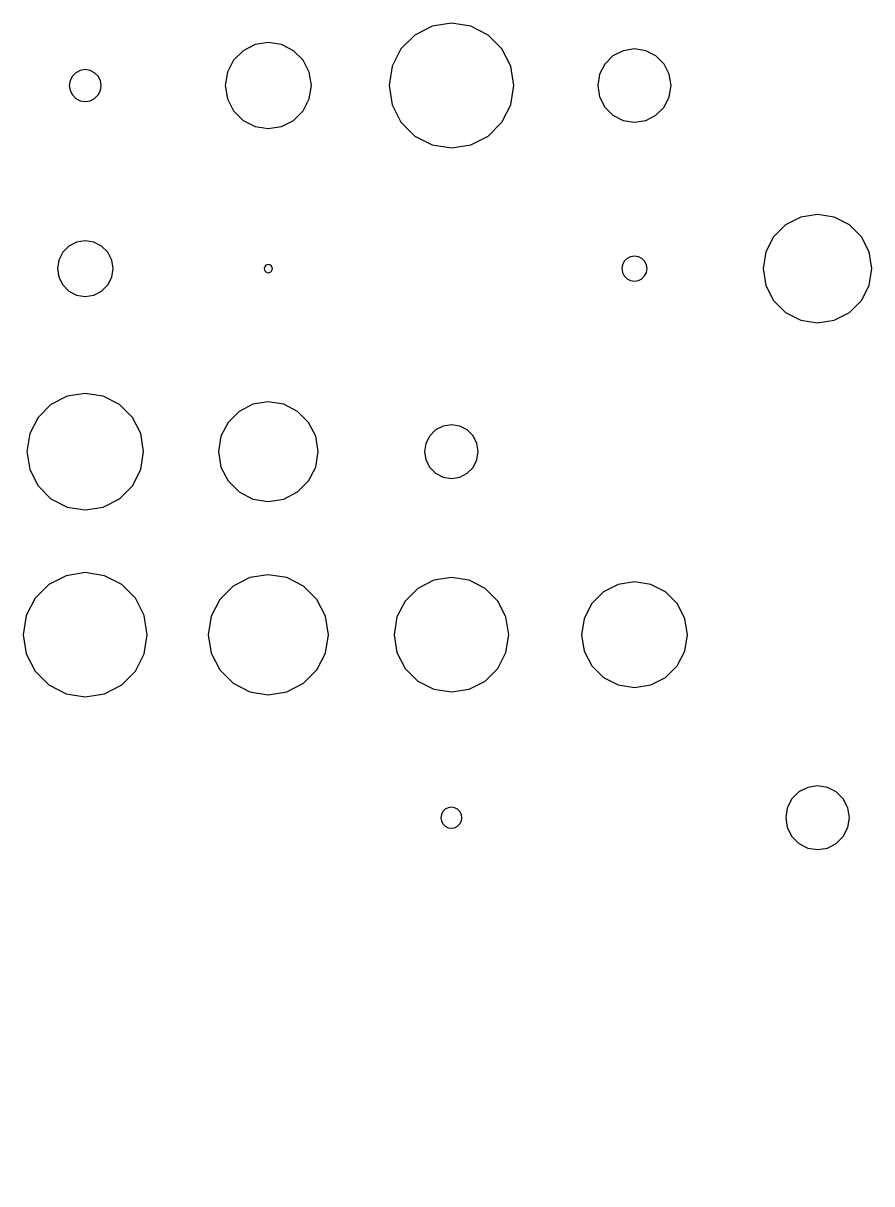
# Model space of a CAD drawing. Header units: metres. Extents: x -319 to 328, y -240 to 246.
# Drawn here: x 240.9 to 324.3, y -105 to 9.1 of the extents above; entities that cross this region are included whole.
import ezdxf

# ---------------------------------------------------------------- set-up
doc = ezdxf.new("R2010")
doc.units = ezdxf.units.M

msp = doc.modelspace()

# ---------------------------------------------------------------- linework, layer by layer
for p, q in [((283, 9.133331, -415.6922), (281.10468, 8.833145, -415.6922)), ((284.89532, 8.833145, -415.6922), (283, 9.133331, -415.6922)), ((281.10468, 8.833145, -415.6922), (279.3949, 7.961975, -415.6922)), ((286.6051, 7.961975, -415.6922), (284.89532, 8.833145, -415.6922)), ((263.69183, 7.026138, -415.6922), (262.51172, 6.424835, -415.6922)), ((265, 7.233337, -415.6922), (263.69183, 7.026138, -415.6922)), ((266.30817, 7.026138, -415.6922), (265, 7.233337, -415.6922)), ((267.48828, 6.424835, -415.6922), (266.30817, 7.026138, -415.6922)), ((279.3949, 7.961975, -415.6922), (278.03802, 6.605087, -415.6922)), ((287.96198, 6.605087, -415.6922), (286.6051, 7.961975, -415.6922)), ((262.51172, 6.424835, -415.6922), (261.57513, 5.488296, -415.6922)), ((268.42487, 5.488296, -415.6922), (267.48828, 6.424835, -415.6922)), ((278.03802, 6.605087, -415.6922), (277.16687, 4.895309, -415.6922)), ((288.83313, 4.895309, -415.6922), (287.96198, 6.605087, -415.6922)), ((298.88397, 5.91246, -415.6922), (298.08752, 5.116028, -415.6922)), ((299.8875, 6.423798, -415.6922), (298.88397, 5.91246, -415.6922)), ((301, 6.600006, -415.6922), (299.8875, 6.423798, -415.6922)), ((302.1125, 6.423798, -415.6922), (301, 6.600006, -415.6922)), ((303.11603, 5.91246, -415.6922), (302.1125, 6.423798, -415.6922)), ((303.91248, 5.116028, -415.6922), (303.11603, 5.91246, -415.6922)), ((247, 4.566666, -415.6922), (246.51587, 4.48999, -415.6922)), ((247.48413, 4.48999, -415.6922), (247, 4.566666, -415.6922)), ((261.57513, 5.488296, -415.6922), (260.97388, 4.308166, -415.6922)), ((269.02612, 4.308166, -415.6922), (268.42487, 5.488296, -415.6922)), ((277.16687, 4.895309, -415.6922), (276.86664, 3, -415.6922)), ((289.13336, 3, -415.6922), (288.83313, 4.895309, -415.6922)), ((298.08752, 5.116028, -415.6922), (297.57617, 4.112457, -415.6922)), ((304.42383, 4.112457, -415.6922), (303.91248, 5.116028, -415.6922)), ((245.51001, 3.484131, -415.6922), (245.43335, 3, -415.6922)), ((245.73254, 3.920868, -415.6922), (245.51001, 3.484131, -415.6922)), ((246.07916, 4.267456, -415.6922), (245.73254, 3.920868, -415.6922)), ((246.51587, 4.48999, -415.6922), (246.07916, 4.267456, -415.6922)), ((247.92084, 4.267456, -415.6922), (247.48413, 4.48999, -415.6922)), ((248.26746, 3.920868, -415.6922), (247.92084, 4.267456, -415.6922)), ((248.48999, 3.484131, -415.6922), (248.26746, 3.920868, -415.6922)), ((248.56665, 3, -415.6922), (248.48999, 3.484131, -415.6922)), ((260.97388, 4.308166, -415.6922), (260.76666, 3, -415.6922)), ((269.23334, 3, -415.6922), (269.02612, 4.308166, -415.6922)), ((297.57617, 4.112457, -415.6922), (297.40002, 3, -415.6922)), ((304.59998, 3, -415.6922), (304.42383, 4.112457, -415.6922)), ((245.43335, 3, -415.6922), (245.51001, 2.515869, -415.6922)), ((245.51001, 2.515869, -415.6922), (245.73254, 2.079132, -415.6922)), ((248.26746, 2.079132, -415.6922), (248.48999, 2.515869, -415.6922)), ((248.48999, 2.515869, -415.6922), (248.56665, 3, -415.6922)), ((260.76666, 3, -415.6922), (260.97388, 1.691833, -415.6922)), ((269.02612, 1.691833, -415.6922), (269.23334, 3, -415.6922)), ((276.86664, 3, -415.6922), (277.16687, 1.104691, -415.6922)), ((288.83313, 1.104691, -415.6922), (289.13336, 3, -415.6922)), ((297.40002, 3, -415.6922), (297.57617, 1.887543, -415.6922)), ((304.42383, 1.887543, -415.6922), (304.59998, 3, -415.6922)), ((319, 3, -415.6922), (319, 3, -415.6922)), ((319, 3, -415.6922), (319, 3, -415.6922)), ((319, 3, -415.6922), (319, 3, -415.6922)), ((319, 3, -415.6922), (319, 3, -415.6922)), ((319, 3, -415.6922), (319, 3, -415.6922)), ((319, 3, -415.6922), (319, 3, -415.6922)), ((319, 3, -415.6922), (319, 3, -415.6922)), ((319, 3, -415.6922), (319, 3, -415.6922)), ((319, 3, -415.6922), (319, 3, -415.6922)), ((319, 3, -415.6922), (319, 3, -415.6922)), ((319, 3, -415.6922), (319, 3, -415.6922)), ((319, 3, -415.6922), (319, 3, -415.6922)), ((319, 3, -415.6922), (319, 3, -415.6922)), ((319, 3, -415.6922), (319, 3, -415.6922)), ((319, 3, -415.6922), (319, 3, -415.6922)), ((319, 3, -415.6922), (319, 3, -415.6922)), ((319, 3, -415.6922), (319, 3, -415.6922)), ((319, 3, -415.6922), (319, 3, -415.6922)), ((319, 3, -415.6922), (319, 3, -415.6922)), ((319, 3, -415.6922), (319, 3, -415.6922)), ((245.73254, 2.079132, -415.6922), (246.07916, 1.732544, -415.6922)), ((246.07916, 1.732544, -415.6922), (246.51587, 1.51001, -415.6922)), ((246.51587, 1.51001, -415.6922), (247, 1.433334, -415.6922)), ((247, 1.433334, -415.6922), (247.48413, 1.51001, -415.6922)), ((247.48413, 1.51001, -415.6922), (247.92084, 1.732544, -415.6922)), ((247.92084, 1.732544, -415.6922), (248.26746, 2.079132, -415.6922)), ((260.97388, 1.691833, -415.6922), (261.57513, 0.511703, -415.6922)), ((268.42487, 0.511703, -415.6922), (269.02612, 1.691833, -415.6922)), ((297.57617, 1.887543, -415.6922), (298.08752, 0.883972, -415.6922)), ((303.91248, 0.883972, -415.6922), (304.42383, 1.887543, -415.6922)), ((261.57513, 0.511703, -415.6922), (262.51172, -0.424835, -415.6922)), ((267.48828, -0.424835, -415.6922), (268.42487, 0.511703, -415.6922)), ((277.16687, 1.104691, -415.6922), (278.03802, -0.605087, -415.6922)), ((287.96198, -0.605087, -415.6922), (288.83313, 1.104691, -415.6922)), ((298.08752, 0.883972, -415.6922), (298.88397, 0.08754, -415.6922)), ((298.88397, 0.08754, -415.6922), (299.8875, -0.423798, -415.6922)), ((302.1125, -0.423798, -415.6922), (303.11603, 0.08754, -415.6922)), ((303.11603, 0.08754, -415.6922), (303.91248, 0.883972, -415.6922)), ((262.51172, -0.424835, -415.6922), (263.69183, -1.026138, -415.6922)), ((263.69183, -1.026138, -415.6922), (265, -1.233337, -415.6922)), ((265, -1.233337, -415.6922), (266.30817, -1.026138, -415.6922)), ((266.30817, -1.026138, -415.6922), (267.48828, -0.424835, -415.6922)), ((278.03802, -0.605087, -415.6922), (279.3949, -1.961975, -415.6922)), ((286.6051, -1.961975, -415.6922), (287.96198, -0.605087, -415.6922)), ((299.8875, -0.423798, -415.6922), (301, -0.600006, -415.6922)), ((301, -0.600006, -415.6922), (302.1125, -0.423798, -415.6922)), ((279.3949, -1.961975, -415.6922), (281.10468, -2.833145, -415.6922)), ((284.89532, -2.833145, -415.6922), (286.6051, -1.961975, -415.6922)), ((281.10468, -2.833145, -415.6922), (283, -3.133331, -415.6922)), ((283, -3.133331, -415.6922), (284.89532, -2.833145, -415.6922)), ((317.35193, -9.927704, -415.6922), (315.86517, -10.685242, -415.6922)), ((319, -9.666672, -415.6922), (317.35193, -9.927704, -415.6922)), ((320.64807, -9.927704, -415.6922), (319, -9.666672, -415.6922)), ((322.13483, -10.685242, -415.6922), (320.64807, -9.927704, -415.6922)), ((315.86517, -10.685242, -415.6922), (314.68524, -11.865143, -415.6922)), ((323.31476, -11.865143, -415.6922), (322.13483, -10.685242, -415.6922)), ((246.15533, -12.400452, -415.6922), (245.39337, -12.788681, -415.6922)), ((247, -12.266663, -415.6922), (246.15533, -12.400452, -415.6922)), ((247.84467, -12.400452, -415.6922), (247, -12.266663, -415.6922)), ((248.60663, -12.788681, -415.6922), (247.84467, -12.400452, -415.6922)), ((314.68524, -11.865143, -415.6922), (313.92767, -13.351913, -415.6922)), ((324.07233, -13.351913, -415.6922), (323.31476, -11.865143, -415.6922)), ((244.7887, -13.393387, -415.6922), (244.40045, -14.15535, -415.6922)), ((245.39337, -12.788681, -415.6922), (244.7887, -13.393387, -415.6922)), ((249.2113, -13.393387, -415.6922), (248.60663, -12.788681, -415.6922)), ((249.59955, -14.15535, -415.6922), (249.2113, -13.393387, -415.6922)), ((313.92767, -13.351913, -415.6922), (313.6667, -15, -415.6922)), ((324.3333, -15, -415.6922), (324.07233, -13.351913, -415.6922)), ((244.40045, -14.15535, -415.6922), (244.26666, -15, -415.6922)), ((249.73334, -15, -415.6922), (249.59955, -14.15535, -415.6922)), ((264.6764, -14.764893, -415.6922), (264.61957, -14.876389, -415.6922)), ((264.7649, -14.676392, -415.6922), (264.6764, -14.764893, -415.6922)), ((264.8764, -14.619583, -415.6922), (264.7649, -14.676392, -415.6922)), ((265, -14.600006, -415.6922), (264.8764, -14.619583, -415.6922)), ((265.1236, -14.619583, -415.6922), (265, -14.600006, -415.6922)), ((265.2351, -14.676392, -415.6922), (265.1236, -14.619583, -415.6922)), ((265.3236, -14.764893, -415.6922), (265.2351, -14.676392, -415.6922)), ((265.38043, -14.876389, -415.6922), (265.3236, -14.764893, -415.6922)), ((299.82703, -14.618881, -415.6922), (299.76666, -15, -415.6922)), ((300.0022, -14.27507, -415.6922), (299.82703, -14.618881, -415.6922)), ((300.2751, -14.002213, -415.6922), (300.0022, -14.27507, -415.6922)), ((300.6189, -13.827026, -415.6922), (300.2751, -14.002213, -415.6922)), ((301, -13.766663, -415.6922), (300.6189, -13.827026, -415.6922)), ((301.3811, -13.827026, -415.6922), (301, -13.766663, -415.6922)), ((301.7249, -14.002213, -415.6922), (301.3811, -13.827026, -415.6922)), ((301.9978, -14.27507, -415.6922), (301.7249, -14.002213, -415.6922)), ((302.17297, -14.618881, -415.6922), (301.9978, -14.27507, -415.6922)), ((302.23334, -15, -415.6922), (302.17297, -14.618881, -415.6922)), ((244.26666, -15, -415.6922), (244.40045, -15.84465, -415.6922)), ((244.40045, -15.84465, -415.6922), (244.7887, -16.606613, -415.6922)), ((249.2113, -16.606613, -415.6922), (249.59955, -15.84465, -415.6922)), ((249.59955, -15.84465, -415.6922), (249.73334, -15, -415.6922)), ((264.61957, -14.876389, -415.6922), (264.59998, -15, -415.6922)), ((264.59998, -15, -415.6922), (264.61957, -15.123611, -415.6922)), ((264.61957, -15.123611, -415.6922), (264.6764, -15.235107, -415.6922)), ((264.6764, -15.235107, -415.6922), (264.7649, -15.323608, -415.6922)), ((264.7649, -15.323608, -415.6922), (264.8764, -15.380417, -415.6922)), ((264.8764, -15.380417, -415.6922), (265, -15.399994, -415.6922)), ((265, -15.399994, -415.6922), (265.1236, -15.380417, -415.6922)), ((265.1236, -15.380417, -415.6922), (265.2351, -15.323608, -415.6922)), ((265.2351, -15.323608, -415.6922), (265.3236, -15.235107, -415.6922)), ((265.3236, -15.235107, -415.6922), (265.38043, -15.123611, -415.6922)), ((265.40002, -15, -415.6922), (265.38043, -14.876389, -415.6922)), ((265.38043, -15.123611, -415.6922), (265.40002, -15, -415.6922)), ((283, -15, -415.6922), (283, -15, -415.6922)), ((283, -15, -415.6922), (283, -15, -415.6922)), ((283, -15, -415.6922), (283, -15, -415.6922)), ((283, -15, -415.6922), (283, -15, -415.6922)), ((283, -15, -415.6922), (283, -15, -415.6922)), ((283, -15, -415.6922), (283, -15, -415.6922)), ((283, -15, -415.6922), (283, -15, -415.6922)), ((283, -15, -415.6922), (283, -15, -415.6922)), ((283, -15, -415.6922), (283, -15, -415.6922)), ((283, -15, -415.6922), (283, -15, -415.6922)), ((283, -15, -415.6922), (283, -15, -415.6922)), ((283, -15, -415.6922), (283, -15, -415.6922)), ((283, -15, -415.6922), (283, -15, -415.6922)), ((283, -15, -415.6922), (283, -15, -415.6922)), ((283, -15, -415.6922), (283, -15, -415.6922)), ((283, -15, -415.6922), (283, -15, -415.6922)), ((283, -15, -415.6922), (283, -15, -415.6922)), ((283, -15, -415.6922), (283, -15, -415.6922)), ((283, -15, -415.6922), (283, -15, -415.6922)), ((283, -15, -415.6922), (283, -15, -415.6922)), ((299.76666, -15, -415.6922), (299.82703, -15.381119, -415.6922)), ((299.82703, -15.381119, -415.6922), (300.0022, -15.72493, -415.6922)), ((300.0022, -15.72493, -415.6922), (300.2751, -15.997787, -415.6922)), ((301.7249, -15.997787, -415.6922), (301.9978, -15.72493, -415.6922)), ((301.9978, -15.72493, -415.6922), (302.17297, -15.381119, -415.6922)), ((302.17297, -15.381119, -415.6922), (302.23334, -15, -415.6922)), ((313.6667, -15, -415.6922), (313.92767, -16.648087, -415.6922)), ((324.07233, -16.648087, -415.6922), (324.3333, -15, -415.6922)), ((244.7887, -16.606613, -415.6922), (245.39337, -17.211319, -415.6922)), ((248.60663, -17.211319, -415.6922), (249.2113, -16.606613, -415.6922)), ((300.2751, -15.997787, -415.6922), (300.6189, -16.172974, -415.6922)), ((300.6189, -16.172974, -415.6922), (301, -16.233337, -415.6922)), ((301, -16.233337, -415.6922), (301.3811, -16.172974, -415.6922)), ((301.3811, -16.172974, -415.6922), (301.7249, -15.997787, -415.6922)), ((313.92767, -16.648087, -415.6922), (314.68524, -18.134857, -415.6922)), ((323.31476, -18.134857, -415.6922), (324.07233, -16.648087, -415.6922)), ((245.39337, -17.211319, -415.6922), (246.15533, -17.599548, -415.6922)), ((246.15533, -17.599548, -415.6922), (247, -17.733337, -415.6922)), ((247, -17.733337, -415.6922), (247.84467, -17.599548, -415.6922)), ((247.84467, -17.599548, -415.6922), (248.60663, -17.211319, -415.6922)), ((314.68524, -18.134857, -415.6922), (315.86517, -19.314758, -415.6922)), ((322.13483, -19.314758, -415.6922), (323.31476, -18.134857, -415.6922)), ((315.86517, -19.314758, -415.6922), (317.35193, -20.072296, -415.6922)), ((320.64807, -20.072296, -415.6922), (322.13483, -19.314758, -415.6922)), ((317.35193, -20.072296, -415.6922), (319, -20.333328, -415.6922)), ((319, -20.333328, -415.6922), (320.64807, -20.072296, -415.6922)), ((247, -27.266663, -415.6922), (245.22833, -27.547272, -415.6922)), ((248.77167, -27.547272, -415.6922), (247, -27.266663, -415.6922)), ((243.63, -28.361633, -415.6922), (242.36163, -29.630035, -415.6922)), ((245.22833, -27.547272, -415.6922), (243.63, -28.361633, -415.6922)), ((250.37, -28.361633, -415.6922), (248.77167, -27.547272, -415.6922)), ((251.63837, -29.630035, -415.6922), (250.37, -28.361633, -415.6922)), ((263.48584, -28.339828, -415.6922), (262.11987, -29.035812, -415.6922)), ((265, -28.100006, -415.6922), (263.48584, -28.339828, -415.6922)), ((266.51416, -28.339828, -415.6922), (265, -28.100006, -415.6922)), ((267.88013, -29.035812, -415.6922), (266.51416, -28.339828, -415.6922)), ((242.36163, -29.630035, -415.6922), (241.5473, -31.228302, -415.6922)), ((252.4527, -31.228302, -415.6922), (251.63837, -29.630035, -415.6922)), ((262.11987, -29.035812, -415.6922), (261.03583, -30.119858, -415.6922)), ((268.96417, -30.119858, -415.6922), (267.88013, -29.035812, -415.6922)), ((261.03583, -30.119858, -415.6922), (260.33984, -31.48581, -415.6922)), ((269.66016, -31.48581, -415.6922), (268.96417, -30.119858, -415.6922)), ((282.18628, -30.495544, -415.6922), (281.45215, -30.869583, -415.6922)), ((283, -30.366669, -415.6922), (282.18628, -30.495544, -415.6922)), ((283.81372, -30.495544, -415.6922), (283, -30.366669, -415.6922)), ((284.54785, -30.869583, -415.6922), (283.81372, -30.495544, -415.6922)), ((241.5473, -31.228302, -415.6922), (241.26666, -33, -415.6922)), ((252.73334, -33, -415.6922), (252.4527, -31.228302, -415.6922)), ((260.33984, -31.48581, -415.6922), (260.09998, -33, -415.6922)), ((269.90002, -33, -415.6922), (269.66016, -31.48581, -415.6922)), ((280.86957, -31.452164, -415.6922), (280.49554, -32.18625, -415.6922)), ((281.45215, -30.869583, -415.6922), (280.86957, -31.452164, -415.6922)), ((285.13043, -31.452164, -415.6922), (284.54785, -30.869583, -415.6922)), ((285.50446, -32.18625, -415.6922), (285.13043, -31.452164, -415.6922)), ((241.26666, -33, -415.6922), (241.5473, -34.771698, -415.6922)), ((252.4527, -34.771698, -415.6922), (252.73334, -33, -415.6922)), ((260.09998, -33, -415.6922), (260.33984, -34.51419, -415.6922)), ((269.66016, -34.514175, -415.6922), (269.90002, -33, -415.6922)), ((280.49554, -32.18625, -415.6922), (280.36664, -33, -415.6922)), ((280.36664, -33, -415.6922), (280.49554, -33.81375, -415.6922)), ((285.63336, -33, -415.6922), (285.50446, -32.18625, -415.6922)), ((285.50446, -33.81375, -415.6922), (285.63336, -33, -415.6922)), ((301, -33, -415.6922), (301, -33, -415.6922)), ((301, -33, -415.6922), (301, -33, -415.6922)), ((301, -33, -415.6922), (301, -33, -415.6922)), ((301, -33, -415.6922), (301, -33, -415.6922)), ((301, -33, -415.6922), (301, -33, -415.6922)), ((301, -33, -415.6922), (301, -33, -415.6922)), ((301, -33, -415.6922), (301, -33, -415.6922)), ((301, -33, -415.6922), (301, -33, -415.6922)), ((301, -33, -415.6922), (301, -33, -415.6922)), ((301, -33, -415.6922), (301, -33, -415.6922)), ((301, -33, -415.6922), (301, -33, -415.6922)), ((301, -33, -415.6922), (301, -33, -415.6922)), ((301, -33, -415.6922), (301, -33, -415.6922)), ((301, -33, -415.6922), (301, -33, -415.6922)), ((301, -33, -415.6922), (301, -33, -415.6922)), ((301, -33, -415.6922), (301, -33, -415.6922)), ((301, -33, -415.6922), (301, -33, -415.6922)), ((301, -33, -415.6922), (301, -33, -415.6922)), ((301, -33, -415.6922), (301, -33, -415.6922)), ((301, -33, -415.6922), (301, -33, -415.6922)), ((319, -33, -415.6922), (319, -33, -415.6922)), ((319, -33, -415.6922), (319, -33, -415.6922)), ((319, -33, -415.6922), (319, -33, -415.6922)), ((319, -33, -415.6922), (319, -33, -415.6922)), ((319, -33, -415.6922), (319, -33, -415.6922)), ((319, -33, -415.6922), (319, -33, -415.6922)), ((319, -33, -415.6922), (319, -33, -415.6922)), ((319, -33, -415.6922), (319, -33, -415.6922)), ((319, -33, -415.6922), (319, -33, -415.6922)), ((319, -33, -415.6922), (319, -33, -415.6922)), ((319, -33, -415.6922), (319, -33, -415.6922)), ((319, -33, -415.6922), (319, -33, -415.6922)), ((319, -33, -415.6922), (319, -33, -415.6922)), ((319, -33, -415.6922), (319, -33, -415.6922)), ((319, -33, -415.6922), (319, -33, -415.6922)), ((319, -33, -415.6922), (319, -33, -415.6922)), ((319, -33, -415.6922), (319, -33, -415.6922)), ((319, -33, -415.6922), (319, -33, -415.6922)), ((319, -33, -415.6922), (319, -33, -415.6922)), ((319, -33, -415.6922), (319, -33, -415.6922)), ((280.49554, -33.81375, -415.6922), (280.86957, -34.547836, -415.6922)), ((285.13043, -34.547836, -415.6922), (285.50446, -33.81375, -415.6922)), ((241.5473, -34.771698, -415.6922), (242.36163, -36.369965, -415.6922)), ((251.63837, -36.369965, -415.6922), (252.4527, -34.771698, -415.6922)), ((260.33984, -34.51419, -415.6922), (261.03583, -35.880142, -415.6922)), ((268.96417, -35.880142, -415.6922), (269.66016, -34.514175, -415.6922)), ((280.86957, -34.547836, -415.6922), (281.45215, -35.130417, -415.6922)), ((281.45215, -35.130417, -415.6922), (282.18628, -35.504456, -415.6922)), ((283.81372, -35.504456, -415.6922), (284.54785, -35.130417, -415.6922)), ((284.54785, -35.130417, -415.6922), (285.13043, -34.547836, -415.6922)), ((242.36163, -36.369965, -415.6922), (243.63, -37.638367, -415.6922)), ((250.37, -37.638367, -415.6922), (251.63837, -36.369965, -415.6922)), ((261.03583, -35.880142, -415.6922), (262.11987, -36.964188, -415.6922)), ((267.88013, -36.964188, -415.6922), (268.96417, -35.880142, -415.6922)), ((282.18628, -35.504456, -415.6922), (283, -35.63333, -415.6922)), ((283, -35.63333, -415.6922), (283.81372, -35.504456, -415.6922)), ((243.63, -37.638367, -415.6922), (245.22827, -38.45273, -415.6922)), ((248.77173, -38.45273, -415.6922), (250.37, -37.638367, -415.6922)), ((262.11987, -36.964188, -415.6922), (263.48584, -37.66017, -415.6922)), ((263.48584, -37.66017, -415.6922), (265, -37.899994, -415.6922)), ((265, -37.899994, -415.6922), (266.51416, -37.66017, -415.6922)), ((266.51416, -37.66017, -415.6922), (267.88013, -36.964188, -415.6922)), ((245.22827, -38.45273, -415.6922), (247, -38.733337, -415.6922)), ((247, -38.733337, -415.6922), (248.77173, -38.45273, -415.6922)), ((245.11499, -45.198547, -415.6922), (243.41449, -46.065002, -415.6922)), ((247, -44.899994, -415.6922), (245.11499, -45.198547, -415.6922)), ((248.88501, -45.198547, -415.6922), (247, -44.899994, -415.6922)), ((250.58551, -46.065002, -415.6922), (248.88501, -45.198547, -415.6922)), ((263.17682, -45.388763, -415.6922), (261.53204, -46.226807, -415.6922)), ((265, -45.100006, -415.6922), (263.17682, -45.388763, -415.6922)), ((266.82318, -45.388763, -415.6922), (265, -45.100006, -415.6922)), ((268.46796, -46.226807, -415.6922), (266.82318, -45.388763, -415.6922)), ((281.25922, -45.64238, -415.6922), (279.68878, -46.442535, -415.6922)), ((283, -45.36667, -415.6922), (281.25922, -45.64238, -415.6922)), ((284.74078, -45.64238, -415.6922), (283, -45.36667, -415.6922)), ((286.31122, -46.442535, -415.6922), (284.74078, -45.64238, -415.6922)), ((243.41449, -46.065002, -415.6922), (242.065, -47.414505, -415.6922)), ((251.935, -47.414505, -415.6922), (250.58551, -46.065002, -415.6922)), ((261.53204, -46.226807, -415.6922), (260.2268, -47.532074, -415.6922)), ((269.7732, -47.532074, -415.6922), (268.46796, -46.226807, -415.6922)), ((279.68878, -46.442535, -415.6922), (278.44257, -47.688812, -415.6922)), ((287.55743, -47.688812, -415.6922), (286.31122, -46.442535, -415.6922)), ((297.94354, -46.793106, -415.6922), (296.7931, -47.943512, -415.6922)), ((299.39313, -46.054504, -415.6922), (297.94354, -46.793106, -415.6922)), ((301, -45.800003, -415.6922), (299.39313, -46.054504, -415.6922)), ((302.60687, -46.054504, -415.6922), (301, -45.800003, -415.6922)), ((304.05646, -46.793106, -415.6922), (302.60687, -46.054504, -415.6922)), ((305.2069, -47.943512, -415.6922), (304.05646, -46.793106, -415.6922)), ((242.065, -47.414505, -415.6922), (241.19855, -49.11499, -415.6922)), ((252.80145, -49.11499, -415.6922), (251.935, -47.414505, -415.6922)), ((260.2268, -47.532074, -415.6922), (259.3888, -49.176804, -415.6922)), ((270.6112, -49.176804, -415.6922), (269.7732, -47.532074, -415.6922)), ((278.44257, -47.688812, -415.6922), (277.6424, -49.2592, -415.6922)), ((288.3576, -49.2592, -415.6922), (287.55743, -47.688812, -415.6922)), ((296.7931, -47.943512, -415.6922), (296.0545, -49.393112, -415.6922)), ((305.9455, -49.393112, -415.6922), (305.2069, -47.943512, -415.6922)), ((241.19855, -49.11499, -415.6922), (240.90002, -51, -415.6922)), ((253.09998, -51, -415.6922), (252.80145, -49.11499, -415.6922)), ((259.3888, -49.176804, -415.6922), (259.09998, -51, -415.6922)), ((270.90002, -51, -415.6922), (270.6112, -49.176804, -415.6922)), ((277.6424, -49.2592, -415.6922), (277.36664, -51, -415.6922)), ((288.63336, -51, -415.6922), (288.3576, -49.2592, -415.6922)), ((296.0545, -49.393112, -415.6922), (295.8, -51, -415.6922)), ((306.2, -51, -415.6922), (305.9455, -49.393112, -415.6922)), ((240.90002, -51, -415.6922), (241.19855, -52.88501, -415.6922)), ((252.80145, -52.88501, -415.6922), (253.09998, -51, -415.6922)), ((259.09998, -51, -415.6922), (259.3888, -52.823196, -415.6922)), ((270.6112, -52.823196, -415.6922), (270.90002, -51, -415.6922)), ((277.36664, -51, -415.6922), (277.6424, -52.7408, -415.6922)), ((288.3576, -52.7408, -415.6922), (288.63336, -51, -415.6922)), ((295.8, -51, -415.6922), (296.0545, -52.606888, -415.6922)), ((305.9455, -52.606888, -415.6922), (306.2, -51, -415.6922)), ((319, -51, -415.6922), (319, -51, -415.6922)), ((319, -51, -415.6922), (319, -51, -415.6922)), ((319, -51, -415.6922), (319, -51, -415.6922)), ((319, -51, -415.6922), (319, -51, -415.6922)), ((319, -51, -415.6922), (319, -51, -415.6922)), ((319, -51, -415.6922), (319, -51, -415.6922)), ((319, -51, -415.6922), (319, -51, -415.6922)), ((319, -51, -415.6922), (319, -51, -415.6922)), ((319, -51, -415.6922), (319, -51, -415.6922)), ((319, -51, -415.6922), (319, -51, -415.6922)), ((319, -51, -415.6922), (319, -51, -415.6922)), ((319, -51, -415.6922), (319, -51, -415.6922)), ((319, -51, -415.6922), (319, -51, -415.6922)), ((319, -51, -415.6922), (319, -51, -415.6922)), ((319, -51, -415.6922), (319, -51, -415.6922)), ((319, -51, -415.6922), (319, -51, -415.6922)), ((319, -51, -415.6922), (319, -51, -415.6922)), ((319, -51, -415.6922), (319, -51, -415.6922)), ((319, -51, -415.6922), (319, -51, -415.6922)), ((319, -51, -415.6922), (319, -51, -415.6922)), ((241.19855, -52.88501, -415.6922), (242.065, -54.585495, -415.6922)), ((251.935, -54.585495, -415.6922), (252.80145, -52.88501, -415.6922)), ((259.3888, -52.823196, -415.6922), (260.2268, -54.467926, -415.6922)), ((269.7732, -54.467926, -415.6922), (270.6112, -52.823196, -415.6922)), ((277.6424, -52.7408, -415.6922), (278.44257, -54.311188, -415.6922)), ((287.55743, -54.311188, -415.6922), (288.3576, -52.7408, -415.6922)), ((296.0545, -52.606888, -415.6922), (296.7931, -54.056488, -415.6922)), ((305.2069, -54.056488, -415.6922), (305.9455, -52.606888, -415.6922)), ((242.065, -54.585495, -415.6922), (243.41449, -55.934998, -415.6922)), ((250.58551, -55.934998, -415.6922), (251.935, -54.585495, -415.6922)), ((260.2268, -54.467926, -415.6922), (261.53204, -55.773193, -415.6922)), ((268.46796, -55.773193, -415.6922), (269.7732, -54.467926, -415.6922)), ((278.44257, -54.311188, -415.6922), (279.68878, -55.557465, -415.6922)), ((286.31122, -55.557465, -415.6922), (287.55743, -54.311188, -415.6922)), ((296.7931, -54.056488, -415.6922), (297.94354, -55.206894, -415.6922)), ((304.05646, -55.206894, -415.6922), (305.2069, -54.056488, -415.6922)), ((261.53204, -55.773193, -415.6922), (263.17682, -56.611237, -415.6922)), ((266.82318, -56.611237, -415.6922), (268.46796, -55.773193, -415.6922)), ((279.68878, -55.557465, -415.6922), (281.25922, -56.35762, -415.6922)), ((284.74078, -56.35762, -415.6922), (286.31122, -55.557465, -415.6922)), ((297.94354, -55.206894, -415.6922), (299.39313, -55.945496, -415.6922)), ((302.60687, -55.945496, -415.6922), (304.05646, -55.206894, -415.6922)), ((243.41449, -55.934998, -415.6922), (245.11499, -56.801437, -415.6922)), ((245.11499, -56.801437, -415.6922), (247, -57.100006, -415.6922)), ((247, -57.100006, -415.6922), (248.88501, -56.801437, -415.6922)), ((248.88501, -56.801437, -415.6922), (250.58551, -55.934998, -415.6922)), ((263.17682, -56.611237, -415.6922), (265, -56.899994, -415.6922)), ((265, -56.899994, -415.6922), (266.82318, -56.611237, -415.6922)), ((281.25922, -56.35762, -415.6922), (283, -56.63333, -415.6922)), ((283, -56.63333, -415.6922), (284.74078, -56.35762, -415.6922)), ((299.39313, -55.945496, -415.6922), (301, -56.199997, -415.6922)), ((301, -56.199997, -415.6922), (302.60687, -55.945496, -415.6922)), ((318.03174, -66.02002, -415.6922), (317.15826, -66.46509, -415.6922)), ((319, -65.86667, -415.6922), (318.03174, -66.02002, -415.6922)), ((319.96826, -66.02002, -415.6922), (319, -65.86667, -415.6922)), ((320.84174, -66.46509, -415.6922), (319.96826, -66.02002, -415.6922)), ((316.4651, -67.15828, -415.6922), (316.02002, -68.03175, -415.6922)), ((317.15826, -66.46509, -415.6922), (316.4651, -67.15828, -415.6922)), ((321.5349, -67.15828, -415.6922), (320.84174, -66.46509, -415.6922)), ((321.97998, -68.03175, -415.6922), (321.5349, -67.15828, -415.6922)), ((282.164, -68.392624, -415.6922), (282.0172, -68.68068, -415.6922)), ((282.39264, -68.16402, -415.6922), (282.164, -68.392624, -415.6922)), ((282.68066, -68.01724, -415.6922), (282.39264, -68.16402, -415.6922)), ((283, -67.96666, -415.6922), (282.68066, -68.01724, -415.6922)), ((283.31934, -68.01724, -415.6922), (283, -67.96666, -415.6922)), ((283.60736, -68.16402, -415.6922), (283.31934, -68.01724, -415.6922)), ((283.836, -68.392624, -415.6922), (283.60736, -68.16402, -415.6922)), ((283.9828, -68.68068, -415.6922), (283.836, -68.392624, -415.6922)), ((316.02002, -68.03175, -415.6922), (315.86664, -69, -415.6922)), ((322.13336, -69, -415.6922), (321.97998, -68.03175, -415.6922)), ((247, -69, -415.6922), (247, -69, -415.6922)), ((247, -69, -415.6922), (247, -69, -415.6922)), ((247, -69, -415.6922), (247, -69, -415.6922)), ((247, -69, -415.6922), (247, -69, -415.6922)), ((247, -69, -415.6922), (247, -69, -415.6922)), ((247, -69, -415.6922), (247, -69, -415.6922)), ((247, -69, -415.6922), (247, -69, -415.6922)), ((247, -69, -415.6922), (247, -69, -415.6922)), ((247, -69, -415.6922), (247, -69, -415.6922)), ((247, -69, -415.6922), (247, -69, -415.6922)), ((247, -69, -415.6922), (247, -69, -415.6922)), ((247, -69, -415.6922), (247, -69, -415.6922)), ((247, -69, -415.6922), (247, -69, -415.6922)), ((247, -69, -415.6922), (247, -69, -415.6922)), ((247, -69, -415.6922), (247, -69, -415.6922)), ((247, -69, -415.6922), (247, -69, -415.6922)), ((247, -69, -415.6922), (247, -69, -415.6922)), ((247, -69, -415.6922), (247, -69, -415.6922)), ((247, -69, -415.6922), (247, -69, -415.6922)), ((247, -69, -415.6922), (247, -69, -415.6922)), ((265, -69, -415.6922), (265, -69, -415.6922)), ((265, -69, -415.6922), (265, -69, -415.6922)), ((265, -69, -415.6922), (265, -69, -415.6922)), ((265, -69, -415.6922), (265, -69, -415.6922)), ((265, -69, -415.6922), (265, -69, -415.6922)), ((265, -69, -415.6922), (265, -69, -415.6922)), ((265, -69, -415.6922), (265, -69, -415.6922)), ((265, -69, -415.6922), (265, -69, -415.6922)), ((265, -69, -415.6922), (265, -69, -415.6922)), ((265, -69, -415.6922), (265, -69, -415.6922)), ((265, -69, -415.6922), (265, -69, -415.6922)), ((265, -69, -415.6922), (265, -69, -415.6922)), ((265, -69, -415.6922), (265, -69, -415.6922)), ((265, -69, -415.6922), (265, -69, -415.6922)), ((265, -69, -415.6922), (265, -69, -415.6922)), ((265, -69, -415.6922), (265, -69, -415.6922)), ((265, -69, -415.6922), (265, -69, -415.6922)), ((265, -69, -415.6922), (265, -69, -415.6922)), ((265, -69, -415.6922), (265, -69, -415.6922)), ((265, -69, -415.6922), (265, -69, -415.6922)), ((282.0172, -68.68068, -415.6922), (281.96667, -69, -415.6922)), ((281.96667, -69, -415.6922), (282.0172, -69.31932, -415.6922)), ((282.0172, -69.31932, -415.6922), (282.164, -69.607376, -415.6922)), ((282.164, -69.607376, -415.6922), (282.39264, -69.83598, -415.6922)), ((283.60736, -69.83598, -415.6922), (283.836, -69.607376, -415.6922)), ((283.836, -69.607376, -415.6922), (283.9828, -69.31932, -415.6922)), ((284.03333, -69, -415.6922), (283.9828, -68.68068, -415.6922)), ((283.9828, -69.31932, -415.6922), (284.03333, -69, -415.6922)), ((301, -69, -415.6922), (301, -69, -415.6922)), ((301, -69, -415.6922), (301, -69, -415.6922)), ((301, -69, -415.6922), (301, -69, -415.6922)), ((301, -69, -415.6922), (301, -69, -415.6922)), ((301, -69, -415.6922), (301, -69, -415.6922)), ((301, -69, -415.6922), (301, -69, -415.6922)), ((301, -69, -415.6922), (301, -69, -415.6922)), ((301, -69, -415.6922), (301, -69, -415.6922)), ((301, -69, -415.6922), (301, -69, -415.6922)), ((301, -69, -415.6922), (301, -69, -415.6922)), ((301, -69, -415.6922), (301, -69, -415.6922)), ((301, -69, -415.6922), (301, -69, -415.6922)), ((301, -69, -415.6922), (301, -69, -415.6922)), ((301, -69, -415.6922), (301, -69, -415.6922)), ((301, -69, -415.6922), (301, -69, -415.6922)), ((301, -69, -415.6922), (301, -69, -415.6922)), ((301, -69, -415.6922), (301, -69, -415.6922)), ((301, -69, -415.6922), (301, -69, -415.6922)), ((301, -69, -415.6922), (301, -69, -415.6922)), ((301, -69, -415.6922), (301, -69, -415.6922)), ((315.86664, -69, -415.6922), (316.02002, -69.96825, -415.6922)), ((321.97998, -69.96825, -415.6922), (322.13336, -69, -415.6922)), ((282.39264, -69.83598, -415.6922), (282.68066, -69.98276, -415.6922)), ((282.68066, -69.98276, -415.6922), (283, -70.03334, -415.6922)), ((283, -70.03334, -415.6922), (283.31934, -69.98276, -415.6922)), ((283.31934, -69.98276, -415.6922), (283.60736, -69.83598, -415.6922)), ((316.02002, -69.96825, -415.6922), (316.4651, -70.84172, -415.6922)), ((321.5349, -70.84172, -415.6922), (321.97998, -69.96825, -415.6922)), ((316.4651, -70.84172, -415.6922), (317.15826, -71.53491, -415.6922)), ((317.15826, -71.53491, -415.6922), (318.03174, -71.97998, -415.6922)), ((319.96826, -71.97998, -415.6922), (320.84174, -71.53493, -415.6922)), ((320.84174, -71.53493, -415.6922), (321.5349, -70.84172, -415.6922)), ((318.03174, -71.97998, -415.6922), (319, -72.13333, -415.6922)), ((319, -72.13333, -415.6922), (319.96826, -71.97998, -415.6922)), ((247, -87, -415.6922), (247, -87, -415.6922)), ((247, -87, -415.6922), (247, -87, -415.6922)), ((247, -87, -415.6922), (247, -87, -415.6922)), ((247, -87, -415.6922), (247, -87, -415.6922)), ((247, -87, -415.6922), (247, -87, -415.6922)), ((247, -87, -415.6922), (247, -87, -415.6922)), ((247, -87, -415.6922), (247, -87, -415.6922)), ((247, -87, -415.6922), (247, -87, -415.6922)), ((247, -87, -415.6922), (247, -87, -415.6922)), ((247, -87, -415.6922), (247, -87, -415.6922)), ((247, -87, -415.6922), (247, -87, -415.6922)), ((247, -87, -415.6922), (247, -87, -415.6922)), ((247, -87, -415.6922), (247, -87, -415.6922)), ((247, -87, -415.6922), (247, -87, -415.6922)), ((247, -87, -415.6922), (247, -87, -415.6922)), ((247, -87, -415.6922), (247, -87, -415.6922)), ((247, -87, -415.6922), (247, -87, -415.6922)), ((247, -87, -415.6922), (247, -87, -415.6922)), ((247, -87, -415.6922), (247, -87, -415.6922)), ((247, -87, -415.6922), (247, -87, -415.6922)), ((265, -87, -415.6922), (265, -87, -415.6922)), ((265, -87, -415.6922), (265, -87, -415.6922)), ((265, -87, -415.6922), (265, -87, -415.6922)), ((265, -87, -415.6922), (265, -87, -415.6922)), ((265, -87, -415.6922), (265, -87, -415.6922)), ((265, -87, -415.6922), (265, -87, -415.6922)), ((265, -87, -415.6922), (265, -87, -415.6922)), ((265, -87, -415.6922), (265, -87, -415.6922)), ((265, -87, -415.6922), (265, -87, -415.6922)), ((265, -87, -415.6922), (265, -87, -415.6922)), ((265, -87, -415.6922), (265, -87, -415.6922)), ((265, -87, -415.6922), (265, -87, -415.6922)), ((265, -87, -415.6922), (265, -87, -415.6922)), ((265, -87, -415.6922), (265, -87, -415.6922)), ((265, -87, -415.6922), (265, -87, -415.6922)), ((265, -87, -415.6922), (265, -87, -415.6922)), ((265, -87, -415.6922), (265, -87, -415.6922)), ((265, -87, -415.6922), (265, -87, -415.6922)), ((265, -87, -415.6922), (265, -87, -415.6922)), ((265, -87, -415.6922), (265, -87, -415.6922)), ((283, -87, -415.6922), (283, -87, -415.6922)), ((283, -87, -415.6922), (283, -87, -415.6922)), ((283, -87, -415.6922), (283, -87, -415.6922)), ((283, -87, -415.6922), (283, -87, -415.6922)), ((283, -87, -415.6922), (283, -87, -415.6922)), ((283, -87, -415.6922), (283, -87, -415.6922)), ((283, -87, -415.6922), (283, -87, -415.6922)), ((283, -87, -415.6922), (283, -87, -415.6922)), ((283, -87, -415.6922), (283, -87, -415.6922)), ((283, -87, -415.6922), (283, -87, -415.6922)), ((283, -87, -415.6922), (283, -87, -415.6922)), ((283, -87, -415.6922), (283, -87, -415.6922)), ((283, -87, -415.6922), (283, -87, -415.6922)), ((283, -87, -415.6922), (283, -87, -415.6922)), ((283, -87, -415.6922), (283, -87, -415.6922)), ((283, -87, -415.6922), (283, -87, -415.6922)), ((283, -87, -415.6922), (283, -87, -415.6922)), ((283, -87, -415.6922), (283, -87, -415.6922)), ((283, -87, -415.6922), (283, -87, -415.6922)), ((283, -87, -415.6922), (283, -87, -415.6922)), ((301, -87, -415.6922), (301, -87, -415.6922)), ((301, -87, -415.6922), (301, -87, -415.6922)), ((301, -87, -415.6922), (301, -87, -415.6922)), ((301, -87, -415.6922), (301, -87, -415.6922)), ((301, -87, -415.6922), (301, -87, -415.6922)), ((301, -87, -415.6922), (301, -87, -415.6922)), ((301, -87, -415.6922), (301, -87, -415.6922)), ((301, -87, -415.6922), (301, -87, -415.6922)), ((301, -87, -415.6922), (301, -87, -415.6922)), ((301, -87, -415.6922), (301, -87, -415.6922)), ((301, -87, -415.6922), (301, -87, -415.6922)), ((301, -87, -415.6922), (301, -87, -415.6922)), ((301, -87, -415.6922), (301, -87, -415.6922)), ((301, -87, -415.6922), (301, -87, -415.6922)), ((301, -87, -415.6922), (301, -87, -415.6922)), ((301, -87, -415.6922), (301, -87, -415.6922)), ((301, -87, -415.6922), (301, -87, -415.6922)), ((301, -87, -415.6922), (301, -87, -415.6922)), ((301, -87, -415.6922), (301, -87, -415.6922)), ((301, -87, -415.6922), (301, -87, -415.6922)), ((319, -87, -415.6922), (319, -87, -415.6922)), ((319, -87, -415.6922), (319, -87, -415.6922)), ((319, -87, -415.6922), (319, -87, -415.6922)), ((319, -87, -415.6922), (319, -87, -415.6922)), ((319, -87, -415.6922), (319, -87, -415.6922)), ((319, -87, -415.6922), (319, -87, -415.6922)), ((319, -87, -415.6922), (319, -87, -415.6922)), ((319, -87, -415.6922), (319, -87, -415.6922)), ((319, -87, -415.6922), (319, -87, -415.6922)), ((319, -87, -415.6922), (319, -87, -415.6922)), ((319, -87, -415.6922), (319, -87, -415.6922)), ((319, -87, -415.6922), (319, -87, -415.6922)), ((319, -87, -415.6922), (319, -87, -415.6922)), ((319, -87, -415.6922), (319, -87, -415.6922)), ((319, -87, -415.6922), (319, -87, -415.6922)), ((319, -87, -415.6922), (319, -87, -415.6922)), ((319, -87, -415.6922), (319, -87, -415.6922)), ((319, -87, -415.6922), (319, -87, -415.6922)), ((319, -87, -415.6922), (319, -87, -415.6922)), ((319, -87, -415.6922), (319, -87, -415.6922)), ((247, -105, -415.6922), (247, -105, -415.6922)), ((247, -105, -415.6922), (247, -105, -415.6922)), ((247, -105, -415.6922), (247, -105, -415.6922)), ((247, -105, -415.6922), (247, -105, -415.6922)), ((247, -105, -415.6922), (247, -105, -415.6922)), ((247, -105, -415.6922), (247, -105, -415.6922)), ((247, -105, -415.6922), (247, -105, -415.6922)), ((247, -105, -415.6922), (247, -105, -415.6922)), ((247, -105, -415.6922), (247, -105, -415.6922)), ((247, -105, -415.6922), (247, -105, -415.6922)), ((247, -105, -415.6922), (247, -105, -415.6922)), ((247, -105, -415.6922), (247, -105, -415.6922)), ((247, -105, -415.6922), (247, -105, -415.6922)), ((247, -105, -415.6922), (247, -105, -415.6922)), ((247, -105, -415.6922), (247, -105, -415.6922)), ((247, -105, -415.6922), (247, -105, -415.6922)), ((247, -105, -415.6922), (247, -105, -415.6922)), ((247, -105, -415.6922), (247, -105, -415.6922)), ((247, -105, -415.6922), (247, -105, -415.6922)), ((247, -105, -415.6922), (247, -105, -415.6922)), ((265, -105, -415.6922), (265, -105, -415.6922)), ((265, -105, -415.6922), (265, -105, -415.6922)), ((265, -105, -415.6922), (265, -105, -415.6922)), ((265, -105, -415.6922), (265, -105, -415.6922)), ((265, -105, -415.6922), (265, -105, -415.6922)), ((265, -105, -415.6922), (265, -105, -415.6922)), ((265, -105, -415.6922), (265, -105, -415.6922)), ((265, -105, -415.6922), (265, -105, -415.6922)), ((265, -105, -415.6922), (265, -105, -415.6922)), ((265, -105, -415.6922), (265, -105, -415.6922)), ((265, -105, -415.6922), (265, -105, -415.6922)), ((265, -105, -415.6922), (265, -105, -415.6922)), ((265, -105, -415.6922), (265, -105, -415.6922)), ((265, -105, -415.6922), (265, -105, -415.6922)), ((265, -105, -415.6922), (265, -105, -415.6922)), ((265, -105, -415.6922), (265, -105, -415.6922)), ((265, -105, -415.6922), (265, -105, -415.6922)), ((265, -105, -415.6922), (265, -105, -415.6922)), ((265, -105, -415.6922), (265, -105, -415.6922)), ((265, -105, -415.6922), (265, -105, -415.6922)), ((283, -105, -415.6922), (283, -105, -415.6922)), ((283, -105, -415.6922), (283, -105, -415.6922)), ((283, -105, -415.6922), (283, -105, -415.6922)), ((283, -105, -415.6922), (283, -105, -415.6922)), ((283, -105, -415.6922), (283, -105, -415.6922)), ((283, -105, -415.6922), (283, -105, -415.6922)), ((283, -105, -415.6922), (283, -105, -415.6922)), ((283, -105, -415.6922), (283, -105, -415.6922)), ((283, -105, -415.6922), (283, -105, -415.6922)), ((283, -105, -415.6922), (283, -105, -415.6922)), ((283, -105, -415.6922), (283, -105, -415.6922)), ((283, -105, -415.6922), (283, -105, -415.6922)), ((283, -105, -415.6922), (283, -105, -415.6922)), ((283, -105, -415.6922), (283, -105, -415.6922)), ((283, -105, -415.6922), (283, -105, -415.6922)), ((283, -105, -415.6922), (283, -105, -415.6922)), ((283, -105, -415.6922), (283, -105, -415.6922)), ((283, -105, -415.6922), (283, -105, -415.6922)), ((283, -105, -415.6922), (283, -105, -415.6922)), ((283, -105, -415.6922), (283, -105, -415.6922)), ((301, -105, -415.6922), (301, -105, -415.6922)), ((301, -105, -415.6922), (301, -105, -415.6922)), ((301, -105, -415.6922), (301, -105, -415.6922)), ((301, -105, -415.6922), (301, -105, -415.6922)), ((301, -105, -415.6922), (301, -105, -415.6922)), ((301, -105, -415.6922), (301, -105, -415.6922)), ((301, -105, -415.6922), (301, -105, -415.6922)), ((301, -105, -415.6922), (301, -105, -415.6922)), ((301, -105, -415.6922), (301, -105, -415.6922)), ((301, -105, -415.6922), (301, -105, -415.6922)), ((301, -105, -415.6922), (301, -105, -415.6922)), ((301, -105, -415.6922), (301, -105, -415.6922)), ((301, -105, -415.6922), (301, -105, -415.6922)), ((301, -105, -415.6922), (301, -105, -415.6922)), ((301, -105, -415.6922), (301, -105, -415.6922)), ((301, -105, -415.6922), (301, -105, -415.6922)), ((301, -105, -415.6922), (301, -105, -415.6922)), ((301, -105, -415.6922), (301, -105, -415.6922)), ((301, -105, -415.6922), (301, -105, -415.6922)), ((301, -105, -415.6922), (301, -105, -415.6922)), ((319, -105, -415.6922), (319, -105, -415.6922)), ((319, -105, -415.6922), (319, -105, -415.6922)), ((319, -105, -415.6922), (319, -105, -415.6922)), ((319, -105, -415.6922), (319, -105, -415.6922)), ((319, -105, -415.6922), (319, -105, -415.6922)), ((319, -105, -415.6922), (319, -105, -415.6922)), ((319, -105, -415.6922), (319, -105, -415.6922)), ((319, -105, -415.6922), (319, -105, -415.6922)), ((319, -105, -415.6922), (319, -105, -415.6922)), ((319, -105, -415.6922), (319, -105, -415.6922)), ((319, -105, -415.6922), (319, -105, -415.6922)), ((319, -105, -415.6922), (319, -105, -415.6922)), ((319, -105, -415.6922), (319, -105, -415.6922)), ((319, -105, -415.6922), (319, -105, -415.6922)), ((319, -105, -415.6922), (319, -105, -415.6922)), ((319, -105, -415.6922), (319, -105, -415.6922)), ((319, -105, -415.6922), (319, -105, -415.6922)), ((319, -105, -415.6922), (319, -105, -415.6922)), ((319, -105, -415.6922), (319, -105, -415.6922)), ((319, -105, -415.6922), (319, -105, -415.6922))]:
    msp.add_line(p, q)

doc.saveas('drawing.dxf')
